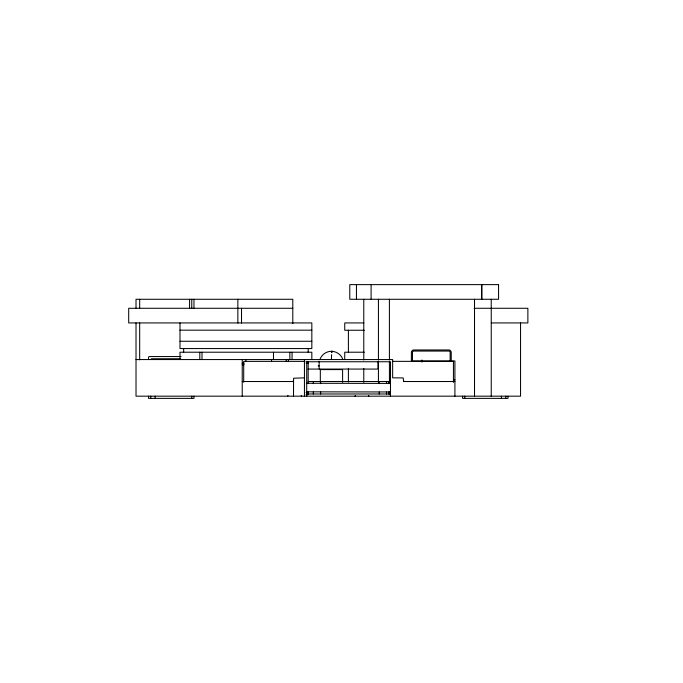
<?xml version="1.0" encoding="UTF-8"?>
<svg xmlns="http://www.w3.org/2000/svg" width="683" height="683" viewBox="0 0 683 683"><rect width="100%" height="100%" fill="white"/><g stroke="black" fill="none" stroke-linecap="round" stroke-linejoin="round"><path stroke-width="1.02" d="M454.912 381.524L403.636 381.524L403.183 377.921L392.648 377.861L392.648 359.557L136.019 359.557M150.755 359.48L151.481 358.746L180.628 358.746M293.494 380.798L292.759 381.524L242.226 381.524M320.088 359.258C321.719 354.246 326.969 351.053 332.143 351.267L331.801 352.684L331.409 351.267C336.335 351.335 341.184 354.503 342.738 359.258M287.654 396.174L288.021 395.431M354.981 396.174L355.348 395.431M292.794 308.281L128.694 308.281L128.694 322.931L311.832 322.931L311.832 348.561L179.996 348.561L179.996 322.931M474.139 308.281L527.874 308.281L527.874 322.931L491.239 322.931M363.877 322.931L344.736 322.931L344.736 330.248L364.363 330.248M179.996 330.171L311.832 330.171M179.996 341.269L311.832 341.269M364.363 352.215L344.736 352.215L344.736 359.531M331.409 354.81L331.622 354.81A12.098 0.734 -90 0 0 331.451 359.224M181.089 356.552L149.193 356.56L148.578 357.089L148.553 359.19M305.045 361.367L243.703 361.384L243.703 382.258M392.648 361.35L453.435 361.35L453.435 382.369M242.226 363.219L244.053 363.219M306.086 363.202L308.17 363.202M242.226 364.79L244.053 364.79M318.133 365.926L319.157 365.926M308.007 369.076L377.366 369.068L377.998 368.436L378.006 361.29M304.447 377.861L293.588 378.228L293.494 396.174M453.435 379.774L454.912 379.774M308.212 381.524L389.455 381.524M306.086 392.512L308.17 392.512M306.086 394.347L308.17 394.347L308.178 391.991M306.71 383.274L390.497 383.411M306.693 391.829L390.48 391.965M319.849 369.076L319.123 368.436L319.115 361.29M404.362 381.524L403.653 380.986L403.636 381.524M368.555 395.431L368.914 396.174M301.22 395.431L301.587 396.174M520.548 322.931L520.548 396.174L136.019 396.174L136.019 322.931M508.015 396.174L508.015 398.377L462.604 398.377L462.604 396.174M505.813 396.174L505.813 398.377M501.424 396.174L501.424 398.377M491.239 299.274L491.239 396.174M481.874 284.623L481.874 299.274M481.6 284.623L481.6 299.274M474.514 299.274L474.514 396.174M464.799 396.174L464.799 398.377M454.912 396.174L454.912 360.948L411.379 360.948L411.379 352.163A2.612 2.612 0 0 1 413.582 349.969L449.038 349.969A2.612 2.612 0 0 1 451.232 352.163L451.232 361.316M450.157 360.948L450.14 352.163A1.528 1.528 0 0 0 449.038 351.062L413.582 351.062A1.528 1.528 0 0 0 412.481 352.163L412.455 360.948M421.983 359.975L421.983 362.101M389.404 299.274L389.404 359.975M389.404 362.101L389.464 383.624M389.404 391.914L389.464 394.082M388.729 381.524L388.729 383.624M388.729 391.991L388.729 394.082M386.569 381.524L386.569 383.624M386.569 391.991L386.569 394.082M379.244 381.524L379.244 383.624M379.244 391.991L379.244 394.082M378.425 299.274L378.425 359.975M378.425 362.101L378.425 382.335M371.1 284.623L371.1 299.274M363.774 299.274L363.774 359.975M363.774 368.487L363.774 382.335M356.449 284.623L356.449 299.274M348.398 330.248L348.398 352.215M348.398 368.333L348.398 382.053M342.601 382.335L342.601 369.588L320.327 369.588L320.327 382.335M320.651 381.524L320.651 383.624M320.651 391.991L320.651 394.082M313.326 381.524L313.326 383.624M313.326 391.991L313.326 394.082M311.832 359.531L311.832 352.215L179.996 352.215L179.996 359.531M308.17 348.561L308.17 352.215M308.17 361.367L308.17 383.718M304.447 359.557L304.447 396.174M292.794 323.682L292.794 299.274L136.019 299.274L136.019 308.281M292.068 352.206L292.068 359.531M289.865 352.206L289.865 359.531M288.405 359.531L288.405 361.666M286.203 359.531L286.203 361.666M273.49 352.206L273.49 359.531M271.527 359.531L271.527 361.666M245.889 359.557L245.889 361.649M242.226 359.557L242.226 396.174M241.517 308.281L241.517 323.11M237.855 299.274L237.855 323.11M202.006 352.206L202.006 359.531M199.803 352.206L199.803 359.531M193.963 299.274L193.963 308.281M193.963 396.174L193.963 398.377L148.553 398.377L148.553 396.174M191.769 299.274L191.769 308.281M191.769 396.174L191.769 398.377M189.575 299.274L189.575 308.281M183.659 348.561L183.659 352.215M155.143 396.174L155.143 398.377M150.755 396.174L150.755 398.377M139.682 299.274L139.682 308.281M139.682 322.931L139.682 359.864M306.735 361.751L306.684 396.174L306.684 393.98L390.471 393.98L390.471 396.174L390.531 361.751L306.735 361.751M498.564 284.623L349.781 284.623L349.781 299.274L498.564 299.274L498.564 284.623"/></g></svg>
